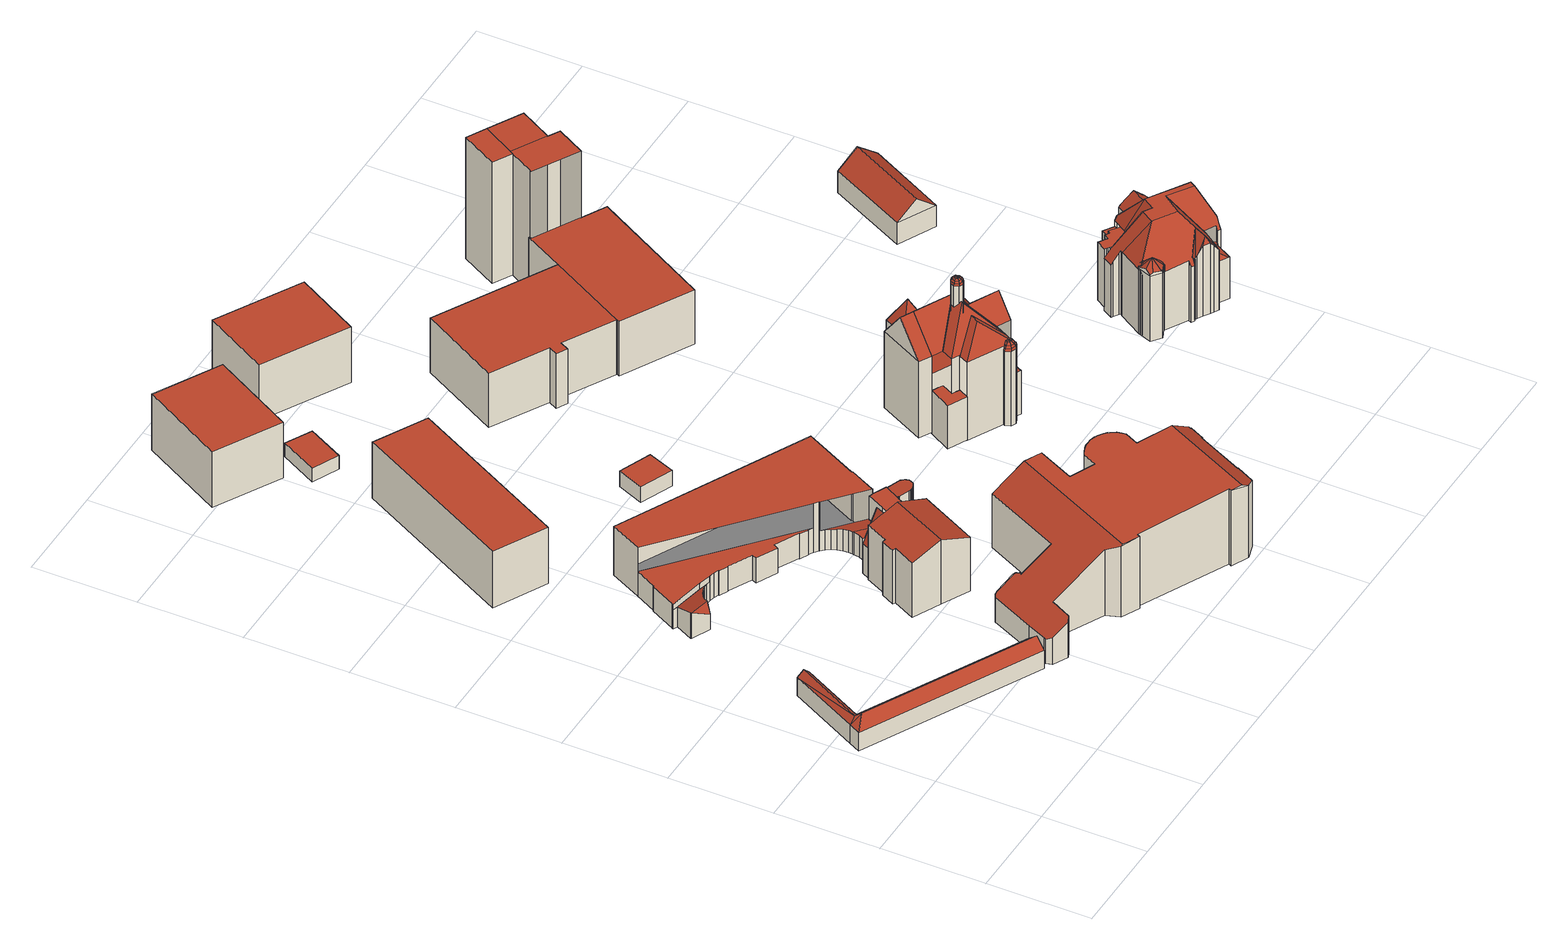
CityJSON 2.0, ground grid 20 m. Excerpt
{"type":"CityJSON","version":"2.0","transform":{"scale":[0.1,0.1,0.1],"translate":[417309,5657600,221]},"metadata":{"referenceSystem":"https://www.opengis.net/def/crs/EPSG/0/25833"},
"CityObjects":{
"building1":{"type":"Building","attributes":{"Dachtyp_tdc":"tdcFreeFormRoof","Gemeindeschluessel":14612000,"Dachneigung":41.06,"QualitaetDacherkennung":42,"Geometrietyp2DReferenz":"3000","measuredHeight":5.74,"function":"31001_9998","roofType":"5000"},"geometry":[{"type":"Solid","lod":"2","boundaries":[[[[0,1,2,3]],[[1,4,5,2]],[[4,6,7,5]],[[6,8,9,7]],[[8,10,11,9]],[[10,12,13,11]],[[12,0,3,13]],[[14,15,12,10]],[[14,10,8]],[[8,15,14]],[[15,8,6]],[[6,16,15]],[[16,6,4]],[[17,16,4,1]],[[17,1,0]],[[15,16,17,0,12]],[[3,2,5,7,9,11,13]]]],"semantics":{"surfaces":[{"type":"WallSurface"},{"type":"RoofSurface"},{"type":"GroundSurface"}],"values":[[0,0,0,0,0,0,0,1,0,1,1,1,1,1,0,1,2]]}}]},
"building2":{"type":"Building","attributes":{"Dachtyp_tdc":"tdcPolyFlatRoof","Gemeindeschluessel":14612000,"Dachneigung":0,"QualitaetDacherkennung":75,"Geometrietyp2DReferenz":"3000","measuredHeight":12.09,"function":"31001_9998","roofType":"1000"},"geometry":[{"type":"Solid","lod":"2","boundaries":[[[[18,19,20,21]],[[19,22,23,20]],[[22,24,25,23]],[[24,18,21,25]],[[24,22,19,18]],[[21,20,23,25]]]],"semantics":{"surfaces":[{"type":"WallSurface"},{"type":"RoofSurface"},{"type":"GroundSurface"}],"values":[[0,0,0,0,1,2]]}}]},
"building3":{"type":"Building","attributes":{"Gemeindeschluessel":14612000,"Geometrietyp2DReferenz":"3000","function":"31001_9998","roofType":"9999"},"children":["building3-1","building3-2","building3-3","building3-4"]},
"building3-1":{"type":"BuildingPart","attributes":{"Dachtyp_tdc":"tdcFreeFormRoof","Dachneigung":12.07,"QualitaetDacherkennung":16,"Geometrietyp2DReferenz":"3000","measuredHeight":4.86,"roofType":"5000"},"parents":["building3"],"geometry":[{"type":"MultiSurface","lod":"2","boundaries":[[[26,27,28,29]],[[27,30,31,28]],[[30,32,33,31]],[[32,34,35,33]],[[34,36,37,35]],[[36,38,39,37]],[[38,40,41,39]],[[40,42,43,41]],[[44,45,46,47]],[[45,48,49,46]],[[48,50,51,49]],[[50,52,53,51]],[[52,26,29,53]],[[48,45,44,42,40,38,36,34,32,30]],[[30,27,26,52,50,48]],[[29,28,31,33,35,37,39,41,43,47,46,49,51,53]]],"semantics":{"surfaces":[{"type":"WallSurface"},{"type":"RoofSurface"},{"type":"GroundSurface"}],"values":[0,0,0,0,0,0,0,0,0,0,0,0,0,1,1,2]}}]},
"building3-2":{"type":"BuildingPart","attributes":{"Dachtyp_tdc":"tdcFreeFormRoof","Dachneigung":18.75,"QualitaetDacherkennung":12,"Geometrietyp2DReferenz":"3000","measuredHeight":5.51,"roofType":"5000"},"parents":["building3"],"geometry":[{"type":"MultiSurface","lod":"2","boundaries":[[[54,55,56,57]],[[55,58,59,56]],[[60,61,62,63]],[[61,64,65,62]],[[64,66,67,65]],[[66,68,69,67]],[[68,70,71,69]],[[70,72,73,71]],[[72,74,75,73]],[[74,76,77,75]],[[76,78,79,77]],[[78,54,57,79]],[[74,72,70,68,66,64,61,60,80,58,55,54,78]],[[78,76,74]],[[57,56,59,81,63,62,65,67,69,71,73,75,77,79]]],"semantics":{"surfaces":[{"type":"WallSurface"},{"type":"RoofSurface"},{"type":"GroundSurface"}],"values":[0,0,0,0,0,0,0,0,0,0,0,0,1,1,2]}}]},
"building3-3":{"type":"BuildingPart","attributes":{"Dachtyp_tdc":"tdcPolyFlatRoof","Dachneigung":0,"QualitaetDacherkennung":46,"Geometrietyp2DReferenz":"3000","measuredHeight":10.56,"roofType":"1000"},"parents":["building3"],"geometry":[{"type":"MultiSurface","lod":"2","boundaries":[[[82,83,84,85]],[[83,86,87,84]],[[86,88,89,87]],[[88,90,44,47,89]],[[91,92,93,43,42]],[[92,94,95,96,93]],[[97,98,99,100,101]],[[98,82,85,99]],[[98,97,94,92,91,90,88,86,83,82]],[[85,84,87,89,47,43,93,96,100,99]]],"semantics":{"surfaces":[{"type":"WallSurface"},{"type":"RoofSurface"},{"type":"GroundSurface"}],"values":[0,0,0,0,0,0,0,0,1,2]}}]},
"building3-4":{"type":"BuildingPart","attributes":{"Dachtyp_tdc":"tdcPolyFlatRoof","Dachneigung":0,"QualitaetDacherkennung":0,"Geometrietyp2DReferenz":"3000","measuredHeight":5.26,"roofType":"9999"},"parents":["building3"],"geometry":[{"type":"MultiSurface","lod":"2","boundaries":[[[101,102,103,104,105,106,107,108,109,110,111,112,113,114,115,116,117,118,119,120,121,122,95]],[[122,121,123,124]],[[95,122,124,96]],[[121,120,125,123]],[[120,119,126,125]],[[119,118,127,126]],[[118,117,128,127]],[[117,116,129,128]],[[116,115,130,129]],[[115,114,131,130]],[[114,113,132,131]],[[113,112,133,132]],[[112,111,134,133]],[[111,110,135,134]],[[110,109,136,135]],[[109,108,60,63,136]],[[80,60,108,107]],[[58,80,107,106]],[[106,105,137,59,58]],[[105,104,138,137]],[[104,103,139,138]],[[103,102,140,139]],[[102,101,100,140]],[[96,124,123,125,126,127,128,129,130,131,132,133,134,135,136,63,81,59,137,138,139,140,100]],[[81,63,60,80]],[[81,80,58,59]],[[96,100,101,95]]],"semantics":{"surfaces":[{"type":"RoofSurface"},{"type":"WallSurface"},{"type":"GroundSurface"},{"type":"ClosureSurface","isClosure":"1","QuelleClosure":"LoD1Solid"}],"values":[0,1,1,1,1,1,1,1,1,1,1,1,1,1,1,1,1,1,1,1,1,1,1,2,3,3,3]}}]},
"building4":{"type":"Building","attributes":{"Gemeindeschluessel":14612000,"Geometrietyp2DReferenz":"3000","function":"31001_9998","roofType":"9999"},"children":["building4-1","building4-2","building4-3","building4-4"]},
"building4-1":{"type":"BuildingPart","attributes":{"Dachtyp_tdc":"tdcGableRoof","Dachneigung":65.19,"QualitaetDacherkennung":11,"Geometrietyp2DReferenz":"3000","measuredHeight":12.74,"roofType":"3100"},"parents":["building4"],"geometry":[{"type":"MultiSurface","lod":"2","boundaries":[[[141,142,143,144]],[[142,145,146,143]],[[145,142,147]],[[142,141,148,149,147]],[[150,145,147,149,151]],[[144,143,146,152]]],"semantics":{"surfaces":[{"type":"WallSurface"},{"type":"RoofSurface"},{"type":"GroundSurface"}],"values":[0,0,0,1,1,2]}}]},
"building4-2":{"type":"BuildingPart","attributes":{"Dachtyp_tdc":"tdcPolyFlatRoof","Dachneigung":6.47,"QualitaetDacherkennung":44,"Geometrietyp2DReferenz":"3000","measuredHeight":12.47,"roofType":"2100"},"parents":["building4"],"geometry":[{"type":"MultiSurface","lod":"2","boundaries":[[[153,154,155,156]],[[154,157,158,155]],[[157,159,160,158]],[[159,161,162,160]],[[161,163,164,162]],[[163,165,166,164]],[[165,167,168,166]],[[167,169,170,168]],[[169,171,172,170]],[[171,173,174,172]],[[173,175,176,174]],[[175,177,178,176]],[[177,179,180,178]],[[179,181,182,180]],[[181,183,184,182]],[[183,185,186,184]],[[185,187,188,186]],[[187,189,190,188]],[[191,192,193,194]],[[192,195,196,193]],[[195,197,198,196]],[[197,199,200,198]],[[199,201,202,200]],[[201,203,204,202]],[[203,205,206,204]],[[205,207,208,206]],[[207,209,210,208]],[[209,153,156,210]],[[209,207,205,203,201,199,197,195,192,191,189,187,185,183,181,179,177,175,173,171,169,167,165,163,161,159,157,154,153]],[[156,155,158,160,162,164,166,168,170,172,174,176,178,180,182,184,186,188,190,194,193,196,198,200,202,204,206,208,210]]],"semantics":{"surfaces":[{"type":"WallSurface"},{"type":"RoofSurface"},{"type":"GroundSurface"}],"values":[0,0,0,0,0,0,0,0,0,0,0,0,0,0,0,0,0,0,0,0,0,0,0,0,0,0,0,0,1,2]}}]},
"building4-3":{"type":"BuildingPart","attributes":{"Dachtyp_tdc":"tdcPolyFlatRoof","Dachneigung":0,"QualitaetDacherkennung":52,"Geometrietyp2DReferenz":"3000","measuredHeight":12.2,"roofType":"1000"},"parents":["building4"],"geometry":[{"type":"MultiSurface","lod":"2","boundaries":[[[211,212,213,190,189]],[[212,214,215,213]],[[214,216,217,215]],[[218,219,220,146,145]],[[219,221,222,220]],[[221,223,224,222]],[[223,225,191,194,224]],[[225,223,221,219,218,226,227,216,214,212,211]],[[190,213,215,217,228,152,146,220,222,224,194]]],"semantics":{"surfaces":[{"type":"WallSurface"},{"type":"RoofSurface"},{"type":"GroundSurface"}],"values":[0,0,0,0,0,0,0,1,2]}}]},
"building4-4":{"type":"BuildingPart","attributes":{"Dachtyp_tdc":"tdcGableRoof","Dachneigung":19,"QualitaetDacherkennung":57,"Geometrietyp2DReferenz":"3000","measuredHeight":13.73,"roofType":"3100"},"parents":["building4"],"geometry":[{"type":"MultiSurface","lod":"2","boundaries":[[[229,230,231,232]],[[230,233,234,231]],[[233,235,236,234]],[[235,237,238,236]],[[230,229,239,240,241,242]],[[242,243,151,148,244,245,246,247,237,235,233,230]],[[238,248,249,250,144,152,228,217,215,251,232,231,234,236]],[[241,240,215,217,216]],[[240,239,251,215]],[[239,229,232,251]],[[237,247,248,238]],[[247,246,249,248]],[[246,245,250,249]],[[245,244,141,144,250]]],"semantics":{"surfaces":[{"type":"WallSurface"},{"type":"RoofSurface"},{"type":"GroundSurface"}],"values":[0,0,0,0,1,1,2,0,0,0,0,0,0,0]}}]},
"building5":{"type":"Building","attributes":{"Dachtyp_tdc":"tdcPolyFlatRoof","Gemeindeschluessel":14612000,"Dachneigung":0,"QualitaetDacherkennung":75,"Geometrietyp2DReferenz":"3000","measuredHeight":11.97,"function":"31001_9998","roofType":"1000"},"geometry":[{"type":"Solid","lod":"2","boundaries":[[[[252,253,254,255]],[[253,256,257,254]],[[256,258,259,257]],[[258,252,255,259]],[[258,256,253,252]],[[255,254,257,259]]]],"semantics":{"surfaces":[{"type":"WallSurface"},{"type":"RoofSurface"},{"type":"GroundSurface"}],"values":[[0,0,0,0,1,2]]}}]},
"building6":{"type":"Building","attributes":{"Dachtyp_tdc":"tdcPolyFlatRoof","Gemeindeschluessel":14612000,"Dachneigung":0,"QualitaetDacherkennung":87,"Geometrietyp2DReferenz":"3000","measuredHeight":2.87,"function":"31001_9998","roofType":"1000"},"geometry":[{"type":"Solid","lod":"2","boundaries":[[[[260,261,262,263]],[[261,264,265,262]],[[264,266,267,265]],[[266,260,263,267]],[[266,264,261,260]],[[263,262,265,267]]]],"semantics":{"surfaces":[{"type":"WallSurface"},{"type":"RoofSurface"},{"type":"GroundSurface"}],"values":[[0,0,0,0,1,2]]}}]},
"building7":{"type":"Building","attributes":{"Dachtyp_tdc":"tdcFreeFormRoof","Gemeindeschluessel":14612000,"Dachneigung":2.03,"QualitaetDacherkennung":13,"Geometrietyp2DReferenz":"3000","measuredHeight":16.32,"function":"31001_9998","roofType":"5000"},"geometry":[{"type":"Solid","lod":"2","boundaries":[[[[268,269,270,271]],[[269,272,273,270]],[[272,274,275,273]],[[274,276,277,275]],[[276,278,279,277]],[[278,280,281,279]],[[280,282,283,281]],[[282,284,285,283]],[[284,286,287,285]],[[286,288,289,287]],[[288,290,291,289]],[[290,292,293,291]],[[292,294,295,293]],[[294,296,297,295]],[[296,298,299,297]],[[298,300,301,299]],[[300,302,303,301]],[[302,304,305,303]],[[304,306,307,305]],[[306,308,309,307]],[[308,310,311,309]],[[310,312,313,311]],[[312,314,315,313]],[[314,316,317,315]],[[316,318,319,317]],[[318,320,321,319]],[[320,322,323,321]],[[322,324,325,323]],[[324,326,327,325]],[[326,328,329,327]],[[328,330,331,329]],[[330,332,333,331]],[[332,334,335,333]],[[334,336,337,335]],[[336,338,339,337]],[[338,340,341,339]],[[340,342,343,341]],[[342,344,345,343]],[[344,346,347,345]],[[346,348,349,347]],[[348,350,351,349]],[[350,352,353,351]],[[352,354,355,353]],[[354,356,357,355]],[[356,358,359,357]],[[358,360,361,359]],[[360,362,363,361]],[[362,364,365,363]],[[364,366,367,365]],[[366,368,369,367]],[[368,370,371,369]],[[370,372,373,371]],[[372,374,375,373]],[[374,376,377,375]],[[376,268,271,377]],[[312,310,308,306,304,302,378,379,318,316,314]],[[380,381,374,372,370,368,366,364,362,360,358,356,354,352,350,348,346,344,342,340,338,336,334,332,330,328]],[[268,376,381,380,326,324,322,320,379,378,300,298,296,294,292,290,288,286,284,282,280,278,276,274,272,269]],[[328,326,380]],[[302,300,378]],[[320,318,379]],[[376,374,381]],[[271,270,273,275,277,279,281,283,285,287,289,291,293,295,297,299,301,303,305,307,309,311,313,315,317,319,321,323,325,327,329,331,333,335,337,339,341,343,345,347,349,351,353,355,357,359,361,363,365,367,369,371,373,375,377]]]],"semantics":{"surfaces":[{"type":"WallSurface"},{"type":"RoofSurface"},{"type":"GroundSurface"}],"values":[[0,0,0,0,0,0,0,0,0,0,0,0,0,0,0,0,0,0,0,0,0,0,0,0,0,0,0,0,0,0,0,0,0,0,0,0,0,0,0,0,0,0,0,0,0,0,0,0,0,0,0,0,0,0,0,1,1,1,0,0,0,0,2]]}}]},
"building8":{"type":"Building","attributes":{"Dachtyp_tdc":"tdcPolyFlatRoof","Gemeindeschluessel":14612000,"Dachneigung":0,"QualitaetDacherkennung":59,"Geometrietyp2DReferenz":"3000","measuredHeight":3.41,"function":"31001_9998","roofType":"1000"},"geometry":[{"type":"Solid","lod":"2","boundaries":[[[[382,383,384,385]],[[383,386,387,384]],[[386,388,389,387]],[[388,382,385,389]],[[388,386,383,382]],[[385,384,387,389]]]],"semantics":{"surfaces":[{"type":"WallSurface"},{"type":"RoofSurface"},{"type":"GroundSurface"}],"values":[[0,0,0,0,1,2]]}}]},
"building9":{"type":"Building","attributes":{"Gemeindeschluessel":14612000,"Dachtyp_tdc":"tdcPolyFlatRoof","Dachneigung":0,"QualitaetDacherkennung":77,"Geometrietyp2DReferenz":"3000","measuredHeight":11.94,"function":"31001_9998","roofType":"1000"},"geometry":[{"type":"Solid","lod":"2","boundaries":[[[[390,391,392,393]],[[391,394,395,392]],[[394,396,397,395]],[[396,390,393,397]],[[396,394,391,390]],[[393,392,395,397]]]],"semantics":{"surfaces":[{"type":"WallSurface"},{"type":"RoofSurface"},{"type":"GroundSurface"}],"values":[[0,0,0,0,1,2]]}}]},
"building10":{"type":"Building","attributes":{"name":"Villa Heinrichshof","Gemeindeschluessel":14612000,"QualitaetDacherkennung":100,"Geometrietyp2DReferenz":"3000","function":"31001_9998","roofType":"9999"},"children":["building10-1","building10-2","building10-3","building10-4","building10-5","building10-6","building10-7","building10-8","building10-9","building10-10"]},
"building10-1":{"type":"BuildingPart","attributes":{"Dachtyp_tdc":"tdcHipAndGableRoof","Dachneigung":50.27,"QualitaetDacherkennung":100,"Geometrietyp2DReferenz":"3000","measuredHeight":22.85,"roofType":"5000"},"parents":["building10"],"geometry":[{"type":"MultiSurface","lod":"2","boundaries":[[[398,399,400,401,402,403,404,405]],[[406,407,408,409,410,411,412,413]],[[399,398,414]],[[407,406,415]],[[398,407,415,414]],[[406,399,414,415]],[[410,403,402,411]]],"semantics":{"surfaces":[{"type":"WallSurface"},{"type":"RoofSurface"},{"type":"GroundSurface"}],"values":[0,0,1,0,1,1,2]}}]},
"building10-2":{"type":"BuildingPart","attributes":{"Dachtyp_tdc":"tdcGableRoof","Dachneigung":48.86,"QualitaetDacherkennung":100,"Geometrietyp2DReferenz":"3000","measuredHeight":20.69,"roofType":"3100"},"parents":["building10"],"geometry":[{"type":"MultiSurface","lod":"2","boundaries":[[[416,417,418,419]],[[417,420,421,418]],[[407,416,419,422,408]],[[420,417,423]],[[417,416,424,423]],[[407,420,423,424]],[[419,418,421,425,422]]],"semantics":{"surfaces":[{"type":"WallSurface"},{"type":"RoofSurface"},{"type":"GroundSurface"}],"values":[0,0,0,0,1,1,2]}}]},
"building10-3":{"type":"BuildingPart","attributes":{"Dachtyp_tdc":"tdcFreeFormRoof","Dachneigung":81.05,"QualitaetDacherkennung":100,"Geometrietyp2DReferenz":"3000","measuredHeight":7.4,"roofType":"5000"},"parents":["building10"],"geometry":[{"type":"Solid","lod":"2","boundaries":[[[[426,427,428,429]],[[429,428,430,431]],[[431,430,432,433]],[[433,432,434,435]],[[434,436,437,438]],[[438,437,439,440]],[[440,439,441,442]],[[442,441,443,427]],[[427,443,444,428]],[[428,444,445,430]],[[430,445,446,432]],[[432,446,436,434]],[[436,447,448,437]],[[437,448,449,439]],[[439,449,450,441]],[[441,450,451,443]],[[443,451,452,444]],[[444,452,453,445]],[[445,453,454,446]],[[446,454,447,436]],[[455,456,457,458,459,460,461,462]],[[454,453,456,455]],[[453,452,457,456]],[[452,451,458,457]],[[451,450,459,458]],[[450,449,460,459]],[[449,448,461,460]],[[448,447,462,461]],[[447,454,455,462]],[[463,435,464]],[[463,464,465]],[[463,465,466]],[[463,466,426]],[[463,426,429]],[[463,429,431]],[[463,431,433]],[[463,433,435]],[[435,434,438,464]],[[464,438,440,465]],[[465,440,442,466]],[[466,442,427,426]]]],"semantics":{"surfaces":[{"type":"RoofSurface"},{"type":"GroundSurface"},{"type":"WallSurface"}],"values":[[0,0,0,0,0,0,0,0,0,0,0,0,0,0,0,0,0,0,0,0,1,2,2,2,2,2,2,2,2,0,0,0,0,0,0,0,0,0,0,0,0]]}}]},
"building10-4":{"type":"BuildingPart","attributes":{"Dachtyp_tdc":"tdcGableRoof","Dachneigung":48.93,"QualitaetDacherkennung":100,"Geometrietyp2DReferenz":"3000","measuredHeight":22.5,"roofType":"3100"},"parents":["building10"],"geometry":[{"type":"MultiSurface","lod":"2","boundaries":[[[467,468,469,470,471]],[[468,472,473,469]],[[472,474,475,476,473]],[[472,468,477]],[[468,467,478,477]],[[474,472,477,478]],[[470,469,473,476]]],"semantics":{"surfaces":[{"type":"WallSurface"},{"type":"RoofSurface"},{"type":"GroundSurface"}],"values":[0,0,0,0,1,1,2]}}]},
"building10-5":{"type":"BuildingPart","attributes":{"Dachtyp_tdc":"tdcPyramidRoof","Dachneigung":63.18,"QualitaetDacherkennung":100,"Geometrietyp2DReferenz":"3000","measuredHeight":20.7,"roofType":"4000"},"parents":["building10"],"geometry":[{"type":"Solid","lod":"2","boundaries":[[[[479,480,481,482]],[[480,483,484,481]],[[483,485,486,484]],[[485,479,482,486]],[[480,479,487]],[[483,480,487]],[[485,483,487]],[[479,485,487]],[[482,481,484,486]]]],"semantics":{"surfaces":[{"type":"WallSurface"},{"type":"RoofSurface"},{"type":"GroundSurface"}],"values":[[0,0,0,0,1,1,1,1,2]]}}]},
"building10-6":{"type":"BuildingPart","attributes":{"Dachtyp_tdc":"tdcPolyFlatRoof","Dachneigung":0,"QualitaetDacherkennung":100,"Geometrietyp2DReferenz":"3000","measuredHeight":9.33,"roofType":"1000"},"parents":["building10"],"geometry":[{"type":"MultiSurface","lod":"2","boundaries":[[[488,413,412,489]],[[400,490,491,401]],[[492,493,494,495]],[[493,488,489,494]],[[493,492,490,400,413,488]],[[489,412,401,491,495,494]]],"semantics":{"surfaces":[{"type":"WallSurface"},{"type":"RoofSurface"},{"type":"GroundSurface"}],"values":[0,0,0,0,1,2]}}]},
"building10-7":{"type":"BuildingPart","attributes":{"Dachtyp_tdc":"tdcLeanToRoof","Dachneigung":0,"QualitaetDacherkennung":100,"Geometrietyp2DReferenz":"3000","measuredHeight":9.33,"roofType":"2100"},"parents":["building10"],"geometry":[{"type":"MultiSurface","lod":"2","boundaries":[[[496,497,498,499]],[[408,500,501,409]],[[500,496,499,501]],[[500,408,405,497,496]],[[499,498,404,409,501]]],"semantics":{"surfaces":[{"type":"WallSurface"},{"type":"RoofSurface"},{"type":"GroundSurface"}],"values":[0,0,0,1,2]}}]},
"building10-8":{"type":"BuildingPart","attributes":{"Dachtyp_tdc":"tdcFreeFormRoof","Dachneigung":81.01,"QualitaetDacherkennung":100,"Geometrietyp2DReferenz":"3000","measuredHeight":17.43,"roofType":"5000"},"parents":["building10"],"geometry":[{"type":"Solid","lod":"2","boundaries":[[[[502,503,504,505]],[[503,506,507,504]],[[506,508,509,507]],[[508,510,511,509]],[[510,512,513,511]],[[512,514,515,513]],[[514,516,517,515]],[[516,502,505,517]],[[518,519,520]],[[518,520,521]],[[518,521,522]],[[518,522,523]],[[518,523,524]],[[518,524,525]],[[518,525,526]],[[518,526,519]],[[519,527,528,520]],[[520,528,529,521]],[[521,529,530,522]],[[522,530,531,523]],[[523,531,532,524]],[[524,532,533,525]],[[525,533,534,526]],[[526,534,527,519]],[[527,535,536,528]],[[528,536,537,529]],[[529,537,538,530]],[[530,538,539,531]],[[531,539,540,532]],[[532,540,541,533]],[[533,541,542,534]],[[534,542,535,527]],[[535,516,514,536]],[[536,514,512,537]],[[537,512,510,538]],[[538,510,508,539]],[[539,508,506,540]],[[540,506,503,541]],[[541,503,502,542]],[[542,502,516,535]],[[505,504,507,509,511,513,515,517]]]],"semantics":{"surfaces":[{"type":"WallSurface"},{"type":"RoofSurface"},{"type":"GroundSurface"}],"values":[[0,0,0,0,0,0,0,0,1,1,1,1,1,1,1,1,1,1,1,1,1,1,1,1,1,1,1,1,1,1,1,1,1,1,1,1,1,1,1,1,2]]}}]},
"building10-9":{"type":"BuildingPart","attributes":{"Dachtyp_tdc":"tdcHipAndGableRoof","Dachneigung":48.58,"QualitaetDacherkennung":100,"Geometrietyp2DReferenz":"3000","measuredHeight":21,"roofType":"5000"},"parents":["building10"],"geometry":[{"type":"MultiSurface","lod":"2","boundaries":[[[543,544,492,495,545,546]],[[547,398,405,404,403,548,491,490]],[[544,543,549]],[[398,547,550]],[[543,398,550,549]],[[547,544,549,550]],[[403,546,545,548]]],"semantics":{"surfaces":[{"type":"WallSurface"},{"type":"RoofSurface"},{"type":"GroundSurface"}],"values":[0,0,1,0,1,1,2]}}]},
"building10-10":{"type":"BuildingPart","attributes":{"Dachtyp_tdc":"tdcGambrelHipGambrelRoof","Dachneigung":48.97,"QualitaetDacherkennung":100,"Geometrietyp2DReferenz":"3000","measuredHeight":22.69,"roofType":"9999"},"parents":["building10"],"geometry":[{"type":"MultiSurface","lod":"2","boundaries":[[[551,552,553,554]],[[552,555,556,553]],[[555,471,470,557,556]],[[552,551,474,558]],[[555,552,558,416,407]],[[471,555,407,467]],[[558,474,478,415]],[[467,407,424,415,478]],[[554,553,556,557]]],"semantics":{"surfaces":[{"type":"WallSurface"},{"type":"RoofSurface"},{"type":"GroundSurface"}],"values":[0,0,0,1,1,1,1,1,2]}}]},
"building11":{"type":"Building","attributes":{"Gemeindeschluessel":14612000,"Geometrietyp2DReferenz":"3000","function":"31001_9998","roofType":"9999"},"children":["building11-1","building11-2","building11-3","building11-4","building11-5"]},
"building11-1":{"type":"BuildingPart","attributes":{"Dachtyp_tdc":"tdcPolyFlatRoof","Dachneigung":0,"QualitaetDacherkennung":51,"Geometrietyp2DReferenz":"3000","measuredHeight":26.1,"roofType":"1000"},"parents":["building11"],"geometry":[{"type":"MultiSurface","lod":"2","boundaries":[[[559,560,561,562]],[[559,563,564,560]],[[563,565,566,564]],[[565,563,559,562]],[[561,560,564,566,567]]],"semantics":{"surfaces":[{"type":"WallSurface"},{"type":"RoofSurface"},{"type":"GroundSurface"}],"values":[0,0,0,1,2]}}]},
"building11-2":{"type":"BuildingPart","attributes":{"Dachtyp_tdc":"tdcPolyFlatRoof","Dachneigung":0,"QualitaetDacherkennung":50,"Geometrietyp2DReferenz":"3000","measuredHeight":26.07,"roofType":"1000"},"parents":["building11"],"geometry":[{"type":"MultiSurface","lod":"2","boundaries":[[[568,569,570,571]],[[569,572,573,574,570]],[[575,562,561,576,577]],[[562,575,578,572,569,568,579]],[[567,571,570,574,580,576,561]]],"semantics":{"surfaces":[{"type":"WallSurface"},{"type":"RoofSurface"},{"type":"GroundSurface"}],"values":[0,0,0,1,2]}}]},
"building11-3":{"type":"BuildingPart","attributes":{"Dachtyp_tdc":"tdcPolyFlatRoof","Dachneigung":0,"QualitaetDacherkennung":32,"Geometrietyp2DReferenz":"3000","measuredHeight":11.66,"roofType":"1000"},"parents":["building11"],"geometry":[{"type":"MultiSurface","lod":"2","boundaries":[[[581,582,583,584]],[[582,577,576,583]],[[573,585,586,574]],[[585,587,588,586]],[[587,589,590,588]],[[589,591,592,590]],[[589,587,585,573,593,577,582,581,594,591]],[[595,584,583,576,580,574,586,588,590,592]]],"semantics":{"surfaces":[{"type":"WallSurface"},{"type":"RoofSurface"},{"type":"GroundSurface"}],"values":[0,0,0,0,0,0,1,2]}}]},
"building11-4":{"type":"BuildingPart","attributes":{"Dachtyp_tdc":"tdcPolyFlatRoof","Dachneigung":0,"QualitaetDacherkennung":79,"Geometrietyp2DReferenz":"3000","measuredHeight":11.71,"roofType":"1000"},"parents":["building11"],"geometry":[{"type":"MultiSurface","lod":"2","boundaries":[[[591,596,597,592]],[[596,598,599,597]],[[598,600,601,599]],[[600,602,603,601]],[[602,604,605,603]],[[604,606,607,605]],[[606,608,609,607]],[[608,581,584,609]],[[581,608,606,604,602,600,598,596,591,594]],[[595,592,597,599,601,603,605,607,609,584]]],"semantics":{"surfaces":[{"type":"WallSurface"},{"type":"RoofSurface"},{"type":"GroundSurface"}],"values":[0,0,0,0,0,0,0,0,1,2]}}]},
"building11-5":{"type":"BuildingPart","attributes":{"Dachtyp_tdc":"tdcPolyFlatRoof","Dachneigung":0,"QualitaetDacherkennung":52,"Geometrietyp2DReferenz":"3000","measuredHeight":26.07,"roofType":"1000"},"parents":["building11"],"geometry":[{"type":"MultiSurface","lod":"2","boundaries":[[[565,610,611,566]],[[610,568,571,611]],[[568,610,565,579]],[[567,566,611,571]]],"semantics":{"surfaces":[{"type":"WallSurface"},{"type":"RoofSurface"},{"type":"GroundSurface"}],"values":[0,0,1,2]}}]},
"building12":{"type":"Building","attributes":{"Gemeindeschluessel":14612000,"QualitaetDacherkennung":100,"Geometrietyp2DReferenz":"3000","function":"31001_9998","roofType":"9999"},"children":["building12-1","building12-2","building12-3","building12-4","building12-5","building12-6","building12-7","building12-8"]},
"building12-1":{"type":"BuildingPart","attributes":{"Dachtyp_tdc":"tdcPolyFlatRoof","Dachneigung":0,"QualitaetDacherkennung":100,"Geometrietyp2DReferenz":"3000","measuredHeight":10.9,"roofType":"1000"},"parents":["building12"],"geometry":[{"type":"MultiSurface","lod":"2","boundaries":[[[612,613,614,615]],[[613,616,617,614]],[[616,618,619,617]],[[618,620,621,619]],[[620,618,616,613,612,622]],[[623,615,614,617,619,621]]],"semantics":{"surfaces":[{"type":"WallSurface"},{"type":"RoofSurface"},{"type":"GroundSurface"}],"values":[0,0,0,0,1,2]}}]},
"building12-2":{"type":"BuildingPart","attributes":{"Dachtyp_tdc":"tdcHipAndGableRoof","Dachneigung":26.61,"QualitaetDacherkennung":100,"Geometrietyp2DReferenz":"3000","measuredHeight":10.2,"roofType":"5000"},"parents":["building12"],"geometry":[{"type":"MultiSurface","lod":"2","boundaries":[[[624,625,626,627]],[[625,628,629,626]],[[628,630,631,629]],[[632,633,634]],[[635,636,637,634,633,628,625,624]],[[628,633,632,630]],[[627,626,629,631,638,639,640]]],"semantics":{"surfaces":[{"type":"WallSurface"},{"type":"RoofSurface"},{"type":"GroundSurface"}],"values":[0,0,0,1,1,0,2]}}]},
"building12-3":{"type":"BuildingPart","attributes":{"Dachtyp_tdc":"tdcLeanToRoof","Dachneigung":0,"QualitaetDacherkennung":100,"Geometrietyp2DReferenz":"3000","measuredHeight":12.49,"roofType":"2100"},"parents":["building12"],"geometry":[{"type":"MultiSurface","lod":"2","boundaries":[[[641,642,643]],[[641,644,645,642]],[[644,646,647,645]],[[646,648,649,647]],[[648,650,651,649]],[[650,652,653,651]],[[652,654,612,615,655,653]],[[656,657,658,654,652,650,648,646,644,641,659,660]],[[661,642,645,647,649,651,653,655,662,663,664,665]]],"semantics":{"surfaces":[{"type":"WallSurface"},{"type":"RoofSurface"},{"type":"GroundSurface"}],"values":[0,0,0,0,0,0,0,1,2]}}]},
"building12-4":{"type":"BuildingPart","attributes":{"Dachtyp_tdc":"tdcFreeFormRoof","Dachneigung":54.32,"QualitaetDacherkennung":100,"Geometrietyp2DReferenz":"3000","measuredHeight":19.67,"roofType":"5000"},"parents":["building12"],"geometry":[{"type":"MultiSurface","lod":"2","boundaries":[[[666,667,624,627,668,669]],[[670,671,672,673,631,630,632]],[[671,674,675,672]],[[674,676,677,675]],[[676,678,679,680,677]],[[681,682,683,684,685]],[[682,686,687,683]],[[686,688,689,687]],[[690,691,692,693]],[[691,694,695,692]],[[694,696,697,695]],[[696,698,699,697]],[[698,700,701,699]],[[700,702,703,701]],[[702,704,705,703]],[[704,706,707,705]],[[706,708,709,707]],[[708,643,642,710,709]],[[711,712,713,714,621,620]],[[715,716,717,718]],[[716,719,720,717]],[[719,721,722,720]],[[721,723,724,722]],[[723,725,726,724]],[[725,727,728,726]],[[727,729,730,728]],[[729,731,732,730]],[[731,733,734,732]],[[733,735,736,734]],[[735,737,738,736]],[[737,739,740,738]],[[739,666,669,740]],[[741,742,743,744,745,746,747,748]],[[733,731,743,742]],[[735,733,742]],[[723,721,719,716,715,749,712,744,743]],[[731,729,727,725,723,743]],[[750,659,746,745]],[[656,750,745]],[[704,702,700,698,747,746,659,643,708]],[[698,696,694,747]],[[708,706,704]],[[751,752,741]],[[674,671,670,751,741,748]],[[694,691,690,688,686,682,681,678,676,674,748,747]],[[712,711,753,744]],[[753,656,745,744]],[[752,754,667,666,739,737,742,741]],[[737,735,742]],[[669,668,755,756,757,673,672,675,677,680,684,683,687,689,693,692,695,697,699,701,703,705,707,709,710,758,759,760,761,714,713,762,718,717,720,722,724,726,728,730,732,734,736,738,740]],[[712,749,762,713]],[[749,715,718,762]]],"semantics":{"surfaces":[{"type":"WallSurface"},{"type":"RoofSurface"},{"type":"GroundSurface"}],"values":[0,0,0,0,0,0,0,0,0,0,0,0,0,0,0,0,0,0,0,0,0,0,0,0,0,0,0,0,0,0,0,0,1,1,1,1,1,1,1,1,1,1,1,1,1,1,1,1,1,2,0,0]}}]},
"building12-5":{"type":"BuildingPart","attributes":{"Dachtyp_tdc":"tdcGableAndHippedGRoof","Dachneigung":55.36,"QualitaetDacherkennung":100,"Geometrietyp2DReferenz":"3000","measuredHeight":16.58,"roofType":"9999"},"parents":["building12"],"geometry":[{"type":"MultiSurface","lod":"2","boundaries":[[[678,763,764,679]],[[763,674,765,764]],[[674,766,767,765]],[[766,768,769,767]],[[768,770,771,769]],[[770,772,773,771]],[[772,774,775,773]],[[774,776,777,775]],[[776,778,779,777]],[[778,780,681,685,779]],[[774,772,781]],[[766,674,763,781]],[[766,781,772,770]],[[770,768,766]],[[780,778,763,678]],[[778,776,781,763]],[[776,774,781]],[[685,679,764,765,767,769,771,773,775,777,779]]],"semantics":{"surfaces":[{"type":"WallSurface"},{"type":"RoofSurface"},{"type":"GroundSurface"}],"values":[0,0,0,0,0,0,0,0,0,0,1,1,1,1,1,1,1,2]}}]},
"building12-6":{"type":"BuildingPart","attributes":{"Dachtyp_tdc":"tdcTentRoof","Dachneigung":46.83,"QualitaetDacherkennung":100,"Geometrietyp2DReferenz":"3000","measuredHeight":16.45,"roofType":"4000"},"parents":["building12"],"geometry":[{"type":"MultiSurface","lod":"2","boundaries":[[[782,783,784,785]],[[783,786,787,784]],[[788,789,790,689,688]],[[789,791,792,790]],[[791,793,794,792]],[[793,795,697,794]],[[795,796,797,697]],[[796,782,785,797]],[[798,799,800,801]],[[802,798,801]],[[803,804,802,801]],[[805,803,801]],[[796,806,805,801,782]],[[783,782,801]],[[786,783,801]],[[786,801,800,807,788]],[[788,807,789]],[[789,807,800,799,791]],[[793,804,803,805,806,795]],[[791,799,798,802,804,793]],[[795,806,796]],[[785,784,787,689,790,792,794,697,797]]],"semantics":{"surfaces":[{"type":"WallSurface"},{"type":"RoofSurface"},{"type":"GroundSurface"}],"values":[0,0,0,0,0,0,0,0,1,1,1,1,1,1,1,1,0,0,0,0,0,2]}}]},
"building12-7":{"type":"BuildingPart","attributes":{"Dachtyp_tdc":"tdcPyramidRoof","Dachneigung":74.75,"QualitaetDacherkennung":100,"Geometrietyp2DReferenz":"3000","measuredHeight":17.31,"roofType":"4000"},"parents":["building12"],"geometry":[{"type":"MultiSurface","lod":"2","boundaries":[[[808,809,810,811]],[[809,812,813,810]],[[812,814,815,813]],[[814,816,817,818,815]],[[819,820,821,822,716]],[[820,808,811,821]],[[820,823,824,825,808]],[[809,808,825]],[[826,827,828,812,809,825]],[[812,828,814]],[[814,828,827,829,816]],[[826,829,827]],[[820,819,830,823]],[[823,830,824]],[[811,810,813,815,818,822,821]]],"semantics":{"surfaces":[{"type":"WallSurface"},{"type":"RoofSurface"},{"type":"GroundSurface"}],"values":[0,0,0,0,0,0,1,1,1,0,0,0,0,0,2]}}]},
"building12-8":{"type":"BuildingPart","attributes":{"Dachtyp_tdc":"tdcHipAndGableRoof","Dachneigung":45.91,"QualitaetDacherkennung":100,"Geometrietyp2DReferenz":"3000","measuredHeight":5.15,"roofType":"5000"},"parents":["building12"],"geometry":[{"type":"MultiSurface","lod":"2","boundaries":[[[831,832,833,834]],[[835,836,837,838]],[[836,831,834,837]],[[831,836,839]],[[832,831,839,825,824]],[[836,835,826,825,839]],[[834,833,716,817,838,837]]],"semantics":{"surfaces":[{"type":"WallSurface"},{"type":"RoofSurface"},{"type":"GroundSurface"}],"values":[0,0,0,0,1,1,2]}}]},
"building13":{"type":"Building","attributes":{"Dachtyp_tdc":"tdcGableRoof","Gemeindeschluessel":14612000,"Dachneigung":39.02,"QualitaetDacherkennung":73,"Geometrietyp2DReferenz":"3000","measuredHeight":7.83,"function":"31001_9998","roofType":"3100"},"geometry":[{"type":"Solid","lod":"2","boundaries":[[[[840,841,842,843]],[[841,844,845,842]],[[844,846,847,845]],[[846,840,843,847]],[[844,841,848]],[[840,846,849]],[[841,840,849,848]],[[846,844,848,849]],[[843,842,845,847]]]],"semantics":{"surfaces":[{"type":"WallSurface"},{"type":"RoofSurface"},{"type":"GroundSurface"}],"values":[[0,0,0,0,0,0,1,1,2]]}}]}
},
"vertices":[
[367,215,44],[350,178,44],[350,178,5],[367,215,5],[13,351,44],[13,351,5],[24,373,44],[24,373,5],[95,510,44],[95,510,5],[117,499,44],[117,499,5],[54,377,44],[54,377,5],[106,504,55],[37,371,55],[41,360,62],[358,196,62],
[266,1296,182],[103,984,182],[103,984,61],[266,1296,61],[3,1036,182],[3,1036,61],[166,1349,182],[166,1349,61],
[422,565,93],[424,575,94],[424,575,46],[422,565,46],[424,578,94],[424,578,46],[425,586,93],[425,586,46],[424,596,92],[424,596,46],[422,606,90],[422,606,46],[418,615,89],[418,615,46],[412,624,89],[412,624,46],[406,631,89],[406,631,46],[478,569,88],[471,572,89],[471,572,46],[478,569,46],[458,547,94],[458,547,46],[454,538,93],[454,538,46],[418,556,91],[418,556,46],
[101,714,101],[118,748,88],[118,748,46],[101,714,46],[110,752,87],[110,752,46],[204,732,87],[194,733,88],[194,733,46],[204,732,46],[184,732,89],[184,732,46],[174,729,91],[174,729,46],[165,725,93],[165,725,46],[156,720,95],[156,720,46],[148,713,98],[148,713,46],[142,705,101],[142,705,46],[137,696,79],[137,696,46],[102,713,101],[102,713,46],[179,738,87],[179,738,46],
[554,725,151],[502,622,151],[502,622,46],[554,725,46],[503,619,151],[503,619,46],[478,570,151],[478,570,46],[478,569,151],[406,631,151],[406,632,151],[406,632,46],[398,638,151],[398,638,99],[398,638,46],[159,845,151],[190,906,151],[190,906,46],[159,845,46],[159,845,99],
[138,803,99],[136,803,99],[111,753,99],[110,754,99],[110,752,99],[179,738,99],[204,732,99],[205,732,99],[215,730,99],[224,726,99],[224,725,99],[240,717,99],[241,718,99],[286,695,99],[282,686,99],[322,666,99],[327,675,99],[373,652,99],[372,651,99],[388,643,99],[389,644,99],[388,643,46],[389,644,46],[372,651,46],[373,652,46],[327,675,46],[322,666,46],[282,686,46],[286,695,46],[241,718,46],[240,717,46],[224,725,46],[224,726,46],[215,730,46],[205,732,46],[110,754,46],[111,753,46],[136,803,46],[138,803,46],
[409,539,82],[418,556,82],[418,556,18],[409,539,18],[454,538,122],[454,538,18],[444,543,146],[435,526,145],[436,526,146],[446,521,122],[436,526,145],[446,521,18],
[534,525,143],[533,522,143],[533,522,18],[534,525,18],[531,520,143],[531,520,18],[529,519,143],[529,519,18],[526,517,143],[526,517,18],[524,517,142],[524,517,18],[521,516,142],[521,516,18],[518,516,142],[518,516,18],[516,517,141],[516,517,18],[513,518,141],[513,518,18],[495,527,139],[495,527,18],[494,527,139],[494,527,18],[494,528,139],[494,528,18],[493,528,139],[493,528,18],[492,528,139],[492,528,18],[491,528,138],[491,528,18],[490,528,138],[490,528,18],[490,527,138],[490,527,18],[489,527,138],[489,527,18],[505,557,138],[528,546,141],[528,546,18],[505,557,18],[530,544,142],[530,544,18],[532,542,142],[532,542,18],[533,540,142],[533,540,18],[535,538,142],[535,538,18],[535,535,143],[535,535,18],[536,532,143],[536,532,18],[536,530,143],[536,530,18],[535,527,143],[535,527,18],
[489,527,140],[488,526,140],[488,526,18],[478,506,140],[478,506,18],[478,505,140],[478,505,18],[454,538,140],[471,572,140],[471,572,18],[478,569,140],[478,569,18],[478,570,140],[478,570,18],[505,557,140],[446,521,140],[462,513,140],[462,513,18],
[459,375,134],[406,402,156],[406,402,18],[459,375,18],[352,428,135],[352,428,18],[374,471,135],[374,471,18],[369,474,133],[369,474,18],[515,487,135],[478,506,149],[478,505,149],[462,513,156],[446,521,149],[409,539,135],[408,540,135],[387,497,135],[382,499,133],[382,499,18],[387,497,18],[408,540,18],[515,487,18],
[231,1665,183],[142,1504,183],[142,1504,63],[231,1665,63],[18,1573,183],[18,1573,63],[106,1733,183],[106,1733,63],
[242,1502,93],[205,1432,93],[205,1432,64],[242,1502,64],[154,1456,93],[154,1456,64],[193,1528,93],[193,1528,64],
[636,280,173],[683,257,175],[683,257,18],[636,280,18],[696,284,175],[696,284,18],[703,288,175],[703,288,18],[711,291,176],[711,291,18],[719,293,176],[719,293,18],[727,293,176],[727,293,18],[735,293,176],[735,293,18],[743,290,177],[743,290,18],[750,287,177],[750,287,18],[757,282,177],[757,282,18],[763,276,178],[763,276,18],[767,269,178],[767,269,18],[771,262,178],[771,262,18],[773,254,178],[773,254,18],[774,246,178],[774,246,18],[761,219,178],[761,219,18],[858,172,161],[858,172,18],[856,167,161],[856,167,18],[858,167,160],[858,167,18],[844,138,160],[844,138,18],[842,139,161],[842,139,18],[798,49,162],[798,49,18],[800,48,161],[800,48,18],[782,12,161],[782,12,18],[754,4,173],[754,4,18],[721,20,180],[721,20,18],[723,25,180],[723,25,18],[553,108,173],[553,108,18],[550,103,173],[550,103,18],[516,120,170],[516,120,18],[507,146,159],[507,146,18],[411,193,98],[411,193,18],[391,153,98],[391,153,18],[380,148,94],[380,148,18],[352,163,75],[352,163,18],[348,174,70],[348,174,18],[350,178,70],[350,178,18],[367,215,70],[367,215,18],[407,300,70],[407,300,18],[409,301,71],[409,301,18],[411,302,72],[411,302,18],[413,303,72],[413,303,18],[415,303,73],[415,303,18],[417,303,75],[417,303,18],[449,288,95],[449,288,18],[451,287,96],[451,287,18],[452,285,97],[452,285,18],[452,283,98],[452,283,18],[453,280,98],[453,280,18],[453,278,99],[453,278,18],[451,274,99],[451,274,18],[506,247,134],[506,247,18],[578,396,134],[578,396,18],[670,351,173],[670,351,18],[827,187,181],[742,10,181],[519,119,172],[638,367,172],
[445,971,97],[425,919,97],[425,919,63],[445,971,63],[362,945,97],[362,945,63],[383,996,97],[383,996,63],
[487,1646,183],[418,1521,183],[418,1521,63],[487,1646,63],[258,1610,183],[258,1610,63],[327,1735,183],[327,1735,63],
[861,518,226],[762,569,226],[762,569,152],[762,569,59],[762,569,58],[861,518,58],[861,518,59],[861,518,152],[774,592,226],[873,542,226],[873,542,152],[873,542,59],[873,542,58],[774,592,58],[774,592,59],[774,592,152],[836,588,287],[849,613,287],
[904,604,226],[930,592,226],[930,592,60],[904,604,60],[899,529,226],[899,529,60],[873,542,60],[915,560,267],[857,589,267],[889,534,60],
[838,601,332],[834,601,330],[837,595,330],[840,598,332],[843,593,330],[843,596,332],[849,595,330],[846,598,332],[851,601,330],[847,601,332],[854,601,326],[850,609,326],[849,607,330],[843,612,326],[843,609,330],[835,609,326],[837,607,330],[832,601,326],[835,593,326],[843,590,326],[850,593,326],[854,601,321],[851,609,321],[843,613,321],[835,609,321],[831,601,321],[835,593,321],[843,589,321],[851,593,321],[851,593,259],[843,589,259],[835,593,259],[831,601,259],[835,609,259],[843,613,259],[851,609,259],[854,601,259],[843,601,333],[846,604,332],[843,605,332],[840,604,332],
[753,602,226],[730,614,226],[730,614,62],[753,602,62],[753,602,188],[774,702,226],[774,702,62],[798,690,226],[798,690,188],[798,690,62],[753,661,287],[777,649,287],
[809,717,220],[855,693,220],[855,693,64],[809,717,64],[832,647,220],[832,647,64],[785,671,220],[785,671,64],[820,682,271],
[753,602,152],[753,602,59],[776,561,152],[776,561,59],[766,541,152],[730,559,152],[730,559,59],[766,541,59],
[869,494,152],[852,502,152],[852,502,59],[869,494,59],[889,534,152],[889,534,59],
[854,494,218],[844,490,218],[844,490,58],[854,494,58],[834,494,218],[834,494,58],[830,504,218],[830,504,58],[834,514,218],[834,514,58],[844,518,218],[844,518,58],[854,514,218],[854,514,58],[858,504,218],[858,504,58],[844,504,233],[850,504,232],[848,508,232],[844,509,232],[840,508,232],[839,504,232],[840,500,232],[844,499,232],[848,500,232],[854,504,228],[851,511,228],[844,514,228],[837,511,228],[834,504,228],[837,497,228],[844,494,228],[851,497,228],[857,504,224],[853,513,224],[844,517,224],[835,513,224],[831,504,224],[835,495,224],[844,491,224],[853,495,224],
[850,498,226],[766,541,226],[766,541,58],[850,498,58],[776,561,226],[776,561,58],[824,553,268],[839,576,268],
[809,712,188],[948,642,188],[948,642,60],[809,712,60],[892,532,188],[892,532,60],[753,602,60],[917,631,226],
[754,1431,329],[754,1431,68],[790,1411,68],[790,1411,329],[792,1501,329],[792,1501,68],[829,1481,329],[829,1481,68],[794,1418,68],
[859,1381,329],[880,1369,329],[880,1369,68],[859,1381,68],[850,1314,329],[850,1314,185],[850,1314,68],[765,1366,329],[765,1366,68],[765,1366,185],[763,1362,329],[794,1418,329],[763,1362,68],
[722,1291,185],[763,1367,185],[763,1367,68],[722,1291,68],[896,1289,185],[896,1289,68],[769,1057,185],[769,1057,68],[636,1130,185],[636,1130,68],[639,1135,185],[639,1135,68],[763,1362,185],[722,1290,185],[722,1290,68],
[638,1135,185],[638,1135,68],[541,1189,185],[541,1189,68],[532,1172,185],[532,1172,68],[511,1183,185],[511,1183,68],[520,1200,185],[520,1200,68],[414,1259,185],[414,1259,68],[498,1414,185],[498,1414,68],
[894,1445,329],[894,1445,68],
[1233,520,167],[1238,529,167],[1238,529,58],[1233,520,58],[1243,537,167],[1243,537,58],[1245,536,167],[1245,536,58],[1263,524,167],[1263,524,58],[1252,507,167],[1252,507,58],
[1325,362,146],[1323,363,146],[1323,363,57],[1325,362,57],[1303,328,146],[1303,328,57],[1281,341,146],[1281,341,57],[1281,341,147],[1301,329,147],[1292,359,159],[1328,367,146],[1305,380,159],[1300,372,159],[1300,372,57],[1305,380,57],[1328,367,57],
[1188,504,180],[1188,504,55],[1188,504,160],[1199,522,180],[1199,522,55],[1213,514,180],[1213,514,55],[1215,512,180],[1215,512,55],[1221,521,180],[1221,521,55],[1230,516,180],[1230,516,55],[1233,520,180],[1233,520,55],[1230,477,180],[1245,497,180],[1252,507,180],[1201,495,180],[1217,485,180],[1201,495,55],[1252,507,55],[1245,497,55],[1230,477,55],[1217,485,55],
[1330,359,174],[1325,362,174],[1325,362,48],[1330,359,48],[1281,341,180],[1279,342,182],[1279,342,48],[1281,341,48],[1279,341,182],[1279,341,48],[1278,340,180],[1278,340,48],[1238,365,180],[1238,365,51],[1238,365,48],[1233,357,167],[1227,361,167],[1227,361,48],[1233,357,48],[1233,357,51],[1230,367,176],[1230,367,48],[1189,391,173],[1189,391,48],[1192,395,180],[1158,417,180],[1158,417,48],[1192,395,48],[1159,421,186],[1159,421,48],[1160,425,185],[1160,425,48],[1189,471,184],[1189,471,48],[1192,475,184],[1192,475,48],[1189,477,180],[1189,477,48],[1180,483,166],[1180,483,48],[1176,485,160],[1176,485,48],[1177,486,160],[1177,486,48],[1188,504,48],[1263,524,180],[1267,522,188],[1267,522,48],[1263,524,48],[1277,522,181],[1278,522,180],[1278,522,48],[1277,522,48],[1314,498,181],[1314,498,48],[1313,496,183],[1313,496,48],[1336,482,183],[1336,482,48],[1383,452,180],[1383,452,48],[1387,450,180],[1387,450,48],[1387,449,180],[1387,449,48],[1380,439,196],[1380,439,48],[1375,430,196],[1375,430,48],[1338,371,193],[1338,371,48],[1337,370,194],[1337,370,48],[1333,364,183],[1333,364,48],[1289,441,245],[1335,411,245],[1341,421,245],[1266,469,245],[1251,446,245],[1235,456,245],[1220,432,245],[1262,405,245],[1275,517,188],[1217,485,183],[1300,372,184],[1305,380,180],[1245,497,182],[1328,367,182],[1328,367,48],[1305,380,48],[1300,372,48],[1201,495,48],[1217,485,48],[1230,477,48],[1245,497,48],[1275,517,48],
[1270,376,216],[1270,376,51],[1279,341,51],[1278,339,182],[1278,339,51],[1274,333,181],[1274,333,51],[1266,338,193],[1266,338,51],[1260,341,203],[1260,341,51],[1248,349,202],[1248,349,51],[1237,355,186],[1237,355,51],[1234,357,182],[1234,357,51],[1233,357,180],[1258,351,216],
[1175,430,188],[1191,420,188],[1191,420,48],[1175,430,48],[1196,401,188],[1196,401,48],[1189,391,188],[1188,392,188],[1188,392,48],[1168,384,188],[1168,384,48],[1151,398,188],[1151,398,48],[1160,425,188],[1162,427,188],[1162,427,48],[1167,385,193],[1168,384,191],[1182,389,193],[1171,405,212],[1156,395,194],[1155,408,197],[1151,398,191],[1159,421,193],[1160,425,190],[1188,392,189],
[1290,523,200],[1315,507,200],[1315,507,58],[1290,523,58],[1317,503,200],[1317,503,58],[1314,499,200],[1314,499,58],[1314,498,200],[1314,498,180],[1314,498,58],[1278,522,200],[1278,523,200],[1278,523,58],[1278,522,58],[1277,522,203],[1277,521,204],[1291,503,232],[1314,496,208],[1313,496,209],[1314,499,206],[1313,496,208],[1277,522,201],
[1267,510,200],[1275,523,200],[1275,523,180],[1267,510,180],[1321,493,200],[1312,480,200],[1312,480,180],[1321,493,180],[1275,476,232],
[1177,889,98],[1253,1041,98],[1253,1041,52],[1177,889,52],[1326,1004,98],[1326,1004,52],[1249,853,98],[1249,853,52],[1289,1023,131],[1213,871,131]
]}
